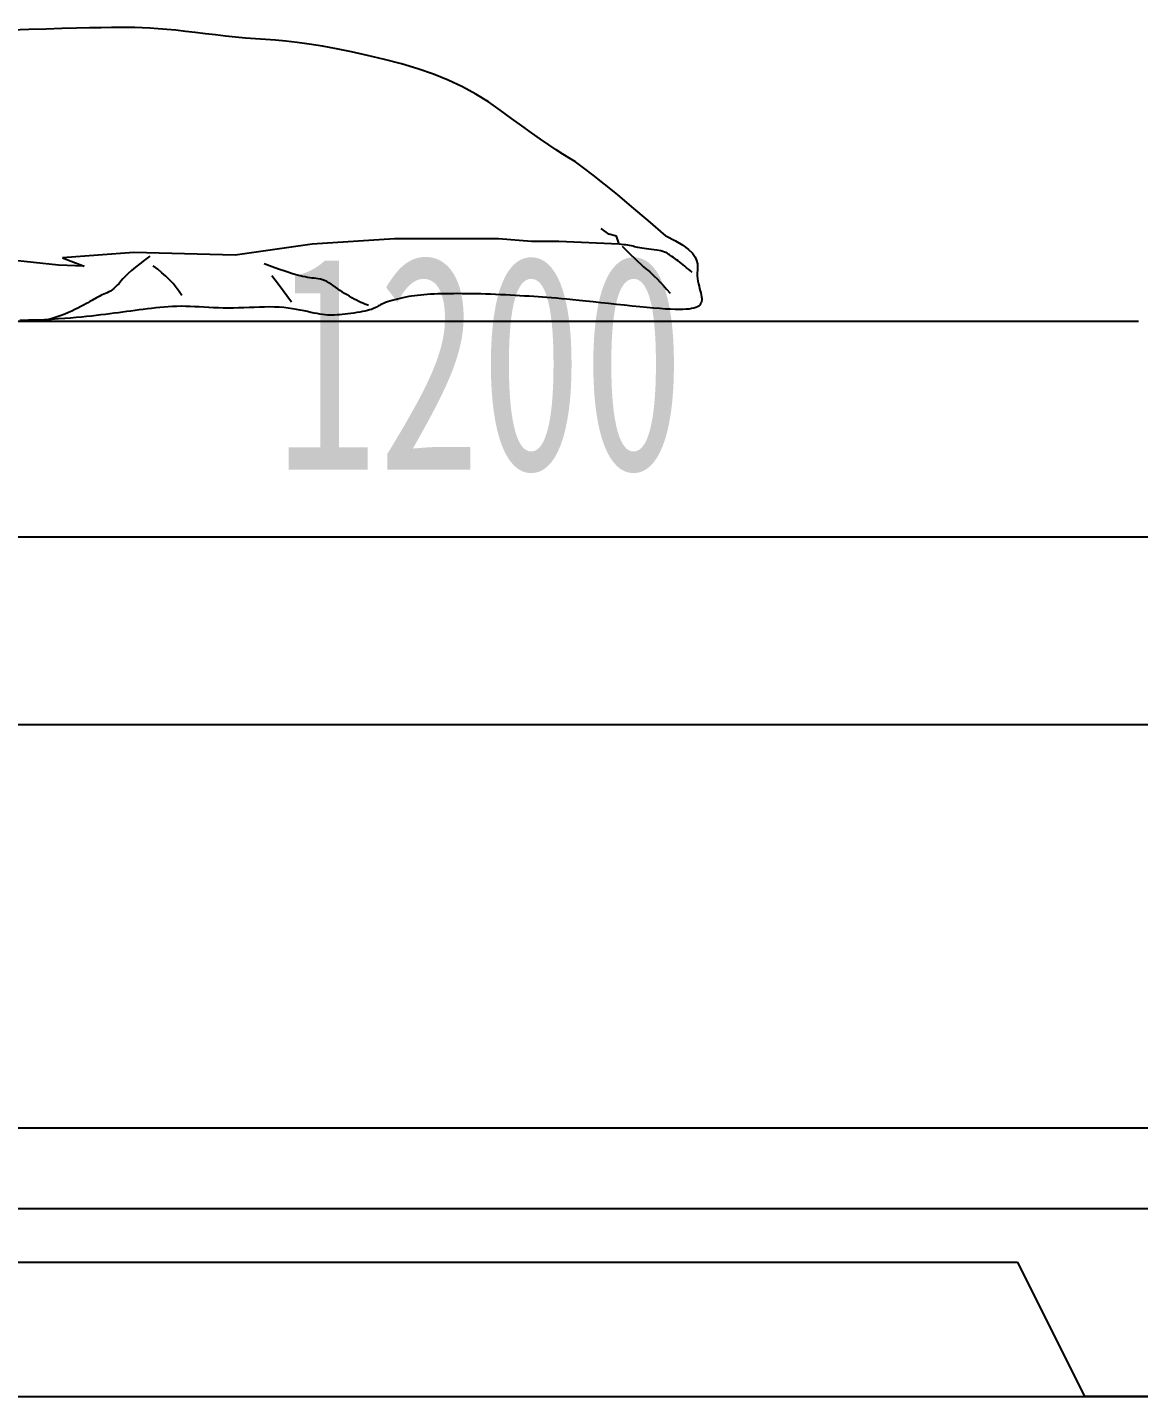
# Model space of a CAD drawing. Header units: millimetres. Extents: x 34817 to 170845, y 26625 to 47482.
# Drawn here: x 96267 to 96681, y 40971 to 41480 of the extents above; entities that cross this region are included whole.
import ezdxf

# ---------------------------------------------------------------- set-up
doc = ezdxf.new("R2010")
doc.units = ezdxf.units.MM
doc.layers.get('0').update_dxf_attribs({"color": 142})
doc.layers.get('Defpoints').update_dxf_attribs({"color": 250})
doc.layers.add('插座图层', color=1, linetype='Continuous')
doc.styles.add('宋体', font='simhei_0.ttf', dxfattribs={"width": 0.7})
doc.dimstyles.new('内标注_1：40', dxfattribs={"dimscale": 40, "dimtxt": 2, "dimasz": 0.08, "dimexe": 1, "dimexo": 1, "dimgap": 0.6, "dimtad": 1, "dimdec": 0, "dimrnd": 5, "dimzin": 0, "dimdsep": 46, "dimtxsty": '宋体', "dimblk": 'HBA_DIMENSION_TICK', "dimcen": 0.125, "dimclrd": 20, "dimclre": 20, "dimclrt": 20, "dimadec": 3, "dimazin": 2, "dimtfac": 1, "dimtdec": 0, "dimtix": 1, "dimtmove": 2, "dimatfit": 3, "dimldrblk": 'DOT', "dimfxl": 0, "dimtvp": 1, "dimtolj": 1, "dimarcsym": 0})

# ---------------------------------------------------------------- blocks, each defined once
blk = doc.blocks.new('HBA_DIMENSION_TICK')
at = {"color": 20, "linetype": 'ByBlock'}
for p, q in [((-8, 0), (0, 0)), ((0, 0), (8, 0))]:
    blk.add_line(p, q, dxfattribs=at)
blk.add_solid([(-6.3, -3.6), (-3.6, -6.3), (3.6, 6.3), (6.3, 3.6)], dxfattribs=at)
blk = doc.blocks.new('*D367')
at = {"layer": 'Defpoints', "color": 0, "transparency": 16777216}
for p in [(95835.69, 41420.82), (97035.82, 41420.82), (95835.69, 41290.72)]:
    blk.add_point(p, dxfattribs=at)
at = {"layer": '插座图层', "color": 20, "lineweight": -2, "transparency": 16777216}
for p, q in [((95835.69, 41380.82), (95835.69, 41250.72)), ((97035.82, 41380.82), (97035.82, 41250.72)), ((97032.62, 41290.72), (95838.89, 41290.72))]:
    blk.add_line(p, q, dxfattribs=at)
at = {"layer": '插座图层', "color": 20, "lineweight": -2, "transparency": 16777216, "xscale": 3.2, "yscale": 3.2, "zscale": 3.2, "rotation": 180}
blk.add_blockref('HBA_DIMENSION_TICK', (95835.69, 41290.72), dxfattribs=at)
at = {"layer": '插座图层', "color": 20, "lineweight": -2, "transparency": 16777216, "xscale": 3.2, "yscale": 3.2, "zscale": 3.2}
blk.add_blockref('HBA_DIMENSION_TICK', (97035.82, 41290.72), dxfattribs=at)
at = {"layer": '插座图层', "color": 20, "transparency": 16777216, "insert": (96435.75, 41355.17), "char_height": 80, "attachment_point": 5, "style": '宋体'}
blk.add_mtext('\\A1;1200', dxfattribs=at)
blk = doc.blocks.new('_Dot')
at = {"color": 0, "linetype": 'ByBlock', "lineweight": -2}
blk.add_line((-0.5, 0), (-1, 0), dxfattribs=at)
at = {"color": 0, "linetype": 'ByBlock', "const_width": 0.5}
blk.add_lwpolyline([(-0.25, 0, 1), (0.25, 0, 1)], format="xyb", close=True, dxfattribs=at)
blk = doc.blocks.new('afas22')
at = {"ltscale": 600}
for p, q in [((111716.04, 17866.88, 0), (111709.64, 17866.69, 0)), ((111722.48, 17867.07, 0), (111716.04, 17866.88, 0)), ((111728.39, 17867.24, 0), (111722.48, 17867.07, 0)), ((111733.79, 17867.39, 0), (111728.39, 17867.24, 0)), ((111738.65, 17867.5, 0), (111733.79, 17867.39, 0)), ((111743, 17867.59, 0), (111738.65, 17867.5, 0)), ((111746.82, 17867.66, 0), (111743, 17867.59, 0)), ((111750.11, 17867.7, 0), (111746.82, 17867.66, 0)), ((111752.89, 17867.71, 0), (111750.11, 17867.7, 0)), ((111755.48, 17867.68, 0), (111752.89, 17867.71, 0)), ((111758.23, 17867.59, 0), (111755.48, 17867.68, 0)), ((111761.13, 17867.44, 0), (111758.23, 17867.59, 0)), ((111764.2, 17867.23, 0), (111761.13, 17867.44, 0)), ((111767.42, 17866.96, 0), (111764.2, 17867.23, 0)), ((111770.79, 17866.63, 0), (111767.42, 17866.96, 0)), ((111774.33, 17866.23, 0), (111770.79, 17866.63, 0)), ((111778.02, 17865.78, 0), (111774.33, 17866.23, 0)), ((111781.78, 17865.31, 0), (111778.02, 17865.78, 0)), ((111785.54, 17864.88, 0), (111781.78, 17865.31, 0)), ((111789.28, 17864.47, 0), (111785.54, 17864.88, 0)), ((111793.01, 17864.1, 0), (111789.28, 17864.47, 0)), ((111796.72, 17863.75, 0), (111793.01, 17864.1, 0)), ((111800.43, 17863.44, 0), (111796.72, 17863.75, 0)), ((111804.12, 17863.16, 0), (111800.43, 17863.44, 0)), ((111807.8, 17862.91, 0), (111804.12, 17863.16, 0)), ((111811.65, 17862.6, 0), (111807.8, 17862.91, 0)), ((111815.86, 17862.12, 0), (111811.65, 17862.6, 0)), ((111820.41, 17861.48, 0), (111815.86, 17862.12, 0)), ((111825.31, 17860.67, 0), (111820.41, 17861.48, 0)), ((111830.56, 17859.7, 0), (111825.31, 17860.67, 0)), ((111836.16, 17858.57, 0), (111830.56, 17859.7, 0)), ((111842.11, 17857.27, 0), (111836.16, 17858.57, 0)), ((111848.41, 17855.82, 0), (111842.11, 17857.27, 0)), ((111854.75, 17854.17, 0), (111848.41, 17855.82, 0)), ((111860.81, 17852.32, 0), (111854.75, 17854.17, 0)), ((111866.61, 17850.27, 0), (111860.81, 17852.32, 0)), ((111872.13, 17848.01, 0), (111866.61, 17850.27, 0)), ((111877.37, 17845.55, 0), (111872.13, 17848.01, 0)), ((111882.35, 17842.88, 0), (111877.37, 17845.55, 0)), ((111887.05, 17840.01, 0), (111882.35, 17842.88, 0)), ((111891.48, 17836.93, 0), (111887.05, 17840.01, 0)), ((111895.63, 17833.86, 0), (111891.48, 17836.93, 0)), ((111899.51, 17831.04, 0), (111895.63, 17833.86, 0)), ((111903.12, 17828.46, 0), (111899.51, 17831.04, 0)), ((111906.45, 17826.13, 0), (111903.12, 17828.46, 0)), ((111909.5, 17824.03, 0), (111906.45, 17826.13, 0)), ((111912.28, 17822.17, 0), (111909.5, 17824.03, 0)), ((111914.79, 17820.55, 0), (111912.28, 17822.17, 0)), ((111917.02, 17819.18, 0), (111914.79, 17820.55, 0)), ((111919.42, 17817.63, 0), (111917.02, 17819.18, 0)), ((111922.42, 17815.48, 0), (111919.42, 17817.63, 0)), ((111926.02, 17812.74, 0), (111922.42, 17815.48, 0)), ((111930.23, 17809.4, 0), (111926.02, 17812.74, 0)), ((111935.04, 17805.47, 0), (111930.23, 17809.4, 0)), ((111940.46, 17800.94, 0), (111935.04, 17805.47, 0)), ((111946.49, 17795.82, 0), (111940.46, 17800.94, 0)), ((111953.11, 17790.1, 0), (111946.49, 17795.82, 0)), ((111931.86, 17790.8), (111929, 17792.85)), ((111934.72, 17789.99), (111931.86, 17790.8)), ((111953.11, 17790.1), (111956.67, 17788.32)), ((111821.45, 17787.04), (111792.87, 17782.96)), ((111852.07, 17789.08), (111821.45, 17787.04)), ((111872.48, 17789.08), (111852.07, 17789.08)), ((111890.85, 17789.08), (111872.48, 17789.08)), ((111903.1, 17788.06), (111890.85, 17789.08)), ((111913.31, 17788.06), (111903.1, 17788.06)), ((111935.76, 17787.04), (111913.31, 17788.06)), ((111935.76, 17787.04), (111934.72, 17789.99)), ((111936.61, 17786.96, 0), (111935.76, 17787.04, 0)), ((111937.41, 17786.86, 0), (111936.61, 17786.96, 0)), ((111936.77, 17786.31, 0), (111938.43, 17784.66, 0)), ((111938.18, 17786.76, 0), (111937.41, 17786.86, 0)), ((111938.91, 17786.65, 0), (111938.18, 17786.76, 0)), ((111939.61, 17786.53, 0), (111938.91, 17786.65, 0)), ((111940.26, 17786.4, 0), (111939.61, 17786.53, 0)), ((111940.88, 17786.26, 0), (111940.26, 17786.4, 0)), ((111941.46, 17786.11, 0), (111940.88, 17786.26, 0)), ((111942.05, 17785.96, 0), (111941.46, 17786.11, 0)), ((111942.7, 17785.82, 0), (111942.05, 17785.96, 0)), ((111943.41, 17785.68, 0), (111942.7, 17785.82, 0)), ((111944.17, 17785.55, 0), (111943.41, 17785.68, 0)), ((111944.99, 17785.42, 0), (111944.17, 17785.55, 0)), ((111945.87, 17785.31, 0), (111944.99, 17785.42, 0)), ((111946.8, 17785.2, 0), (111945.87, 17785.31, 0)), ((111947.79, 17785.09, 0), (111946.8, 17785.2, 0)), ((111948.78, 17784.98, 0), (111947.79, 17785.09, 0)), ((111949.68, 17784.85, 0), (111948.78, 17784.98, 0)), ((111956.67, 17788.32), (111959.43, 17786.66)), ((111959.43, 17786.66), (111961.5, 17785.1)), ((111961.5, 17785.1), (111962.97, 17783.64)), ((111727.13, 17779.19), (111708.57, 17781.18)), ((111755.1, 17783.98), (111728.57, 17781.94)), ((111728.57, 17781.94), (111736.71, 17778.88)), ((111792.87, 17782.96), (111755.1, 17783.98)), ((111759.16, 17781.15, 0), (111757.37, 17779.76, 0)), ((111761.11, 17782.64, 0), (111759.16, 17781.15, 0)), ((111938.43, 17784.66, 0), (111939.97, 17783.15, 0)), ((111939.97, 17783.15, 0), (111941.37, 17781.8, 0)), ((111941.37, 17781.8, 0), (111942.64, 17780.6, 0)), ((111942.64, 17780.6, 0), (111943.77, 17779.55, 0)), ((111950.51, 17784.7, 0), (111949.68, 17784.85, 0)), ((111951.27, 17784.53, 0), (111950.51, 17784.7, 0)), ((111951.94, 17784.34, 0), (111951.27, 17784.53, 0)), ((111952.54, 17784.13, 0), (111951.94, 17784.34, 0)), ((111953.07, 17783.91, 0), (111952.54, 17784.13, 0)), ((111953.51, 17783.66, 0), (111953.07, 17783.91, 0)), ((111953.94, 17783.39, 0), (111953.51, 17783.66, 0)), ((111954.38, 17783.1, 0), (111953.94, 17783.39, 0)), ((111954.85, 17782.78, 0), (111954.38, 17783.1, 0)), ((111955.35, 17782.44, 0), (111954.85, 17782.78, 0)), ((111955.88, 17782.07, 0), (111955.35, 17782.44, 0)), ((111956.42, 17781.67, 0), (111955.88, 17782.07, 0)), ((111957, 17781.25, 0), (111956.42, 17781.67, 0)), ((111957.6, 17780.8, 0), (111957, 17781.25, 0)), ((111958.22, 17780.34, 0), (111957.6, 17780.8, 0)), ((111958.85, 17779.85, 0), (111958.22, 17780.34, 0)), ((111962.97, 17783.64), (111963.95, 17782.26)), ((111963.95, 17782.26), (111964.52, 17780.96)), ((111964.52, 17780.96), (111964.8, 17779.72)), ((111736.71, 17778.88), (111727.13, 17779.19)), ((111751.96, 17775.06, 0), (111751.04, 17774.11, 0)), ((111753.06, 17776.1, 0), (111751.96, 17775.06, 0)), ((111754.32, 17777.23, 0), (111753.06, 17776.1, 0)), ((111755.76, 17778.45, 0), (111754.32, 17777.23, 0)), ((111757.37, 17779.76, 0), (111755.76, 17778.45, 0)), ((111764.02, 17777.72, 0), (111762.34, 17778.97, 0)), ((111765.61, 17776.44, 0), (111764.02, 17777.72, 0)), ((111767.09, 17775.12, 0), (111765.61, 17776.44, 0)), ((111768.47, 17773.76, 0), (111767.09, 17775.12, 0)), ((111805.67, 17779, 0), (111803.6, 17779.78, 0)), ((111807.59, 17778.29, 0), (111805.67, 17779, 0)), ((111808.91, 17772.03), (111806.46, 17775.29)), ((111809.37, 17777.65, 0), (111807.59, 17778.29, 0)), ((111811, 17777.08, 0), (111809.37, 17777.65, 0)), ((111812.49, 17776.58, 0), (111811, 17777.08, 0)), ((111813.82, 17776.15, 0), (111812.49, 17776.58, 0)), ((111815.01, 17775.79, 0), (111813.82, 17776.15, 0)), ((111816.06, 17775.5, 0), (111815.01, 17775.79, 0)), ((111817.01, 17775.25, 0), (111816.06, 17775.5, 0)), ((111817.95, 17775.04, 0), (111817.01, 17775.25, 0)), ((111818.85, 17774.85, 0), (111817.95, 17775.04, 0)), ((111819.73, 17774.68, 0), (111818.85, 17774.85, 0)), ((111943.77, 17779.55, 0), (111944.77, 17778.66, 0)), ((111944.77, 17778.66, 0), (111945.63, 17777.92, 0)), ((111945.63, 17777.92, 0), (111946.37, 17777.33, 0)), ((111946.37, 17777.33, 0), (111947.08, 17776.75, 0)), ((111947.08, 17776.75, 0), (111947.88, 17776.03, 0)), ((111947.88, 17776.03, 0), (111948.79, 17775.17, 0)), ((111948.79, 17775.17, 0), (111949.79, 17774.17, 0)), ((111959.49, 17779.34, 0), (111958.85, 17779.85, 0)), ((111960.15, 17778.81, 0), (111959.49, 17779.34, 0)), ((111960.82, 17778.27, 0), (111960.15, 17778.81, 0)), ((111961.5, 17777.7, 0), (111960.82, 17778.27, 0)), ((111962.2, 17777.12, 0), (111961.5, 17777.7, 0)), ((111962.91, 17776.52, 0), (111962.2, 17777.12, 0)), ((111964.82, 17777.42), (111964.77, 17776.33)), ((111964.77, 17776.33), (111964.78, 17775.28)), ((111964.78, 17775.28), (111964.87, 17774.25)), ((111964.8, 17779.72), (111964.86, 17778.55)), ((111964.86, 17778.55), (111964.82, 17777.42)), ((111747.05, 17770.05, 0), (111746.42, 17769.62, 0)), ((111747.69, 17770.55, 0), (111747.05, 17770.05, 0)), ((111748.33, 17771.12, 0), (111747.69, 17770.55, 0)), ((111748.97, 17771.76, 0), (111748.33, 17771.12, 0)), ((111749.63, 17772.47, 0), (111748.97, 17771.76, 0)), ((111750.29, 17773.25, 0), (111749.63, 17772.47, 0)), ((111751.04, 17774.11, 0), (111750.29, 17773.25, 0)), ((111769.74, 17772.37, 0), (111768.47, 17773.76, 0)), ((111770.92, 17770.93, 0), (111769.74, 17772.37, 0)), ((111771.99, 17769.46, 0), (111770.92, 17770.93, 0)), ((111813.81, 17765.5), (111808.91, 17772.03)), ((111820.59, 17774.54, 0), (111819.73, 17774.68, 0)), ((111821.42, 17774.43, 0), (111820.59, 17774.54, 0)), ((111822.22, 17774.34, 0), (111821.42, 17774.43, 0)), ((111823, 17774.27, 0), (111822.22, 17774.34, 0)), ((111823.77, 17774.19, 0), (111823, 17774.27, 0)), ((111824.55, 17774.03, 0), (111823.77, 17774.19, 0)), ((111825.33, 17773.8, 0), (111824.55, 17774.03, 0)), ((111826.12, 17773.51, 0), (111825.33, 17773.8, 0)), ((111826.91, 17773.14, 0), (111826.12, 17773.51, 0)), ((111827.71, 17772.7, 0), (111826.91, 17773.14, 0)), ((111828.52, 17772.2, 0), (111827.71, 17772.7, 0)), ((111829.33, 17771.62, 0), (111828.52, 17772.2, 0)), ((111830.16, 17771.01, 0), (111829.33, 17771.62, 0)), ((111830.99, 17770.42, 0), (111830.16, 17771.01, 0)), ((111831.84, 17769.84, 0), (111830.99, 17770.42, 0)), ((111832.7, 17769.27, 0), (111831.84, 17769.84, 0)), ((111949.79, 17774.17, 0), (111950.88, 17773.03, 0)), ((111950.88, 17773.03, 0), (111952.07, 17771.75, 0)), ((111952.07, 17771.75, 0), (111953.36, 17770.32, 0)), ((111953.36, 17770.32, 0), (111954.74, 17768.76, 0)), ((111964.87, 17774.25), (111965.01, 17773.26)), ((111965.01, 17773.26), (111965.2, 17772.31)), ((111965.2, 17772.31), (111965.42, 17771.4)), ((111965.42, 17771.4), (111965.64, 17770.53)), ((111965.64, 17770.53), (111965.87, 17769.7)), ((111965.87, 17769.7), (111966.08, 17768.92)), ((111737.26, 17764.79, 0), (111736.36, 17764.31, 0)), ((111738.09, 17765.24, 0), (111737.26, 17764.79, 0)), ((111738.84, 17765.66, 0), (111738.09, 17765.24, 0)), ((111739.53, 17766.04, 0), (111738.84, 17765.66, 0)), ((111740.14, 17766.4, 0), (111739.53, 17766.04, 0)), ((111740.69, 17766.72, 0), (111740.14, 17766.4, 0)), ((111741.21, 17767.02, 0), (111740.69, 17766.72, 0)), ((111741.74, 17767.32, 0), (111741.21, 17767.02, 0)), ((111742.28, 17767.61, 0), (111741.74, 17767.32, 0)), ((111742.83, 17767.89, 0), (111742.28, 17767.61, 0)), ((111743.4, 17768.17, 0), (111742.83, 17767.89, 0)), ((111743.98, 17768.44, 0), (111743.4, 17768.17, 0)), ((111744.58, 17768.71, 0), (111743.98, 17768.44, 0)), ((111745.18, 17768.97, 0), (111744.58, 17768.71, 0)), ((111745.8, 17769.26, 0), (111745.18, 17768.97, 0)), ((111746.42, 17769.62, 0), (111745.8, 17769.26, 0)), ((111772.96, 17767.95, 0), (111771.99, 17769.46, 0)), ((111833.58, 17768.72, 0), (111832.7, 17769.27, 0)), ((111834.46, 17768.18, 0), (111833.58, 17768.72, 0)), ((111835.36, 17767.65, 0), (111834.46, 17768.18, 0)), ((111836.28, 17767.13, 0), (111835.36, 17767.65, 0)), ((111837.18, 17766.64, 0), (111836.28, 17767.13, 0)), ((111838.04, 17766.19, 0), (111837.18, 17766.64, 0)), ((111838.86, 17765.77, 0), (111838.04, 17766.19, 0)), ((111839.65, 17765.39, 0), (111838.86, 17765.77, 0)), ((111840.39, 17765.06, 0), (111839.65, 17765.39, 0)), ((111841.1, 17764.76, 0), (111840.39, 17765.06, 0)), ((111841.77, 17764.5, 0), (111841.1, 17764.76, 0)), ((111847.47, 17764.77), (111846.96, 17764.52)), ((111848.08, 17765.03), (111847.47, 17764.77)), ((111848.77, 17765.3), (111848.08, 17765.03)), ((111849.54, 17765.57), (111848.77, 17765.3)), ((111850.37, 17765.84), (111849.54, 17765.57)), ((111851.26, 17766.11), (111850.37, 17765.84)), ((111852.2, 17766.37), (111851.26, 17766.11)), ((111853.19, 17766.63), (111852.2, 17766.37)), ((111854.21, 17766.88), (111853.19, 17766.63)), ((111855.26, 17767.11), (111854.21, 17766.88)), ((111856.32, 17767.32), (111855.26, 17767.11)), ((111857.4, 17767.52), (111856.32, 17767.32)), ((111858.49, 17767.69), (111857.4, 17767.52)), ((111859.6, 17767.85), (111858.49, 17767.69)), ((111860.73, 17767.99), (111859.6, 17767.85)), ((111861.89, 17768.11), (111860.73, 17767.99)), ((111863.08, 17768.21), (111861.89, 17768.11)), ((111864.31, 17768.31), (111863.08, 17768.21)), ((111865.57, 17768.39), (111864.31, 17768.31)), ((111866.88, 17768.46), (111865.57, 17768.39)), ((111868.23, 17768.51), (111866.88, 17768.46)), ((111869.63, 17768.56), (111868.23, 17768.51)), ((111871.08, 17768.59), (111869.63, 17768.56)), ((111872.58, 17768.62), (111871.08, 17768.59)), ((111874.13, 17768.63), (111872.58, 17768.62)), ((111875.71, 17768.64), (111874.13, 17768.63)), ((111877.34, 17768.63), (111875.71, 17768.64)), ((111879.01, 17768.62), (111877.34, 17768.63)), ((111880.71, 17768.59), (111879.01, 17768.62)), ((111882.45, 17768.56), (111880.71, 17768.59)), ((111884.22, 17768.51), (111882.45, 17768.56)), ((111886.02, 17768.46), (111884.22, 17768.51)), ((111887.84, 17768.39), (111886.02, 17768.46)), ((111889.68, 17768.32), (111887.84, 17768.39)), ((111891.52, 17768.24), (111889.68, 17768.32)), ((111893.36, 17768.15), (111891.52, 17768.24)), ((111895.19, 17768.06), (111893.36, 17768.15)), ((111897.01, 17767.96), (111895.19, 17768.06)), ((111898.79, 17767.86), (111897.01, 17767.96)), ((111900.54, 17767.76), (111898.79, 17767.86)), ((111902.25, 17767.66), (111900.54, 17767.76)), ((111903.91, 17767.56), (111902.25, 17767.66)), ((111905.55, 17767.45), (111903.91, 17767.56)), ((111907.19, 17767.34), (111905.55, 17767.45)), ((111908.85, 17767.22), (111907.19, 17767.34)), ((111910.57, 17767.09), (111908.85, 17767.22)), ((111912.36, 17766.94), (111910.57, 17767.09)), ((111914.25, 17766.77), (111912.36, 17766.94)), ((111916.27, 17766.58), (111914.25, 17766.77)), ((111918.44, 17766.37), (111916.27, 17766.58)), ((111920.79, 17766.13), (111918.44, 17766.37)), ((111923.34, 17765.86), (111920.79, 17766.13)), ((111926.05, 17765.57), (111923.34, 17765.86)), ((111928.87, 17765.26), (111926.05, 17765.57)), ((111931.78, 17764.94), (111928.87, 17765.26)), ((111934.72, 17764.62), (111931.78, 17764.94)), ((111937.66, 17764.31), (111934.72, 17764.62)), ((111966.02, 17764.79), (111965.71, 17764.39)), ((111966.25, 17765.24), (111966.02, 17764.79)), ((111966.08, 17768.92), (111966.25, 17768.18)), ((111966.25, 17768.18), (111966.38, 17767.49)), ((111966.39, 17765.73), (111966.25, 17765.24)), ((111966.38, 17767.49), (111966.45, 17766.85)), ((111966.46, 17766.27), (111966.39, 17765.73)), ((111966.45, 17766.85), (111966.46, 17766.27)), ((111726.66, 17760, 0), (111725.13, 17759.48, 0)), ((111728.12, 17760.52, 0), (111726.66, 17760, 0)), ((111729.51, 17761.06, 0), (111728.12, 17760.52, 0)), ((111731.63, 17759.54), (111729.42, 17759.37)), ((111730.83, 17761.6, 0), (111729.51, 17761.06, 0)), ((111732.07, 17762.14, 0), (111730.83, 17761.6, 0)), ((111733.71, 17759.73), (111731.63, 17759.54)), ((111733.25, 17762.69, 0), (111732.07, 17762.14, 0)), ((111734.36, 17763.25, 0), (111733.25, 17762.69, 0)), ((111735.69, 17759.92), (111733.71, 17759.73)), ((111735.4, 17763.8, 0), (111734.36, 17763.25, 0)), ((111736.36, 17764.31, 0), (111735.4, 17763.8, 0)), ((111737.58, 17760.12), (111735.69, 17759.92)), ((111739.4, 17760.32), (111737.58, 17760.12)), ((111741.15, 17760.52), (111739.4, 17760.32)), ((111742.87, 17760.73), (111741.15, 17760.52)), ((111744.55, 17760.93), (111742.87, 17760.73)), ((111746.19, 17761.13), (111744.55, 17760.93)), ((111747.81, 17761.34), (111746.19, 17761.13)), ((111749.41, 17761.54), (111747.81, 17761.34)), ((111750.98, 17761.75), (111749.41, 17761.54)), ((111752.53, 17761.95), (111750.98, 17761.75)), ((111754.08, 17762.15), (111752.53, 17761.95)), ((111755.61, 17762.36), (111754.08, 17762.15)), ((111757.15, 17762.56), (111755.61, 17762.36)), ((111758.68, 17762.76), (111757.15, 17762.56)), ((111760.21, 17762.96), (111758.68, 17762.76)), ((111761.75, 17763.16), (111760.21, 17762.96)), ((111763.29, 17763.33), (111761.75, 17763.16)), ((111764.84, 17763.5), (111763.29, 17763.33)), ((111766.4, 17763.64), (111764.84, 17763.5)), ((111767.98, 17763.76), (111766.4, 17763.64)), ((111769.57, 17763.85), (111767.98, 17763.76)), ((111771.17, 17763.9), (111769.57, 17763.85)), ((111772.8, 17763.92), (111771.17, 17763.9)), ((111774.44, 17763.9), (111772.8, 17763.92)), ((111776.1, 17763.85), (111774.44, 17763.9)), ((111777.79, 17763.77), (111776.1, 17763.85)), ((111779.5, 17763.68), (111777.79, 17763.77)), ((111781.24, 17763.58), (111779.5, 17763.68)), ((111783, 17763.48), (111781.24, 17763.58)), ((111784.79, 17763.39), (111783, 17763.48)), ((111786.6, 17763.31), (111784.79, 17763.39)), ((111788.44, 17763.26), (111786.6, 17763.31)), ((111790.32, 17763.24), (111788.44, 17763.26)), ((111792.22, 17763.26), (111790.32, 17763.24)), ((111794.14, 17763.31), (111792.22, 17763.26)), ((111796.08, 17763.38), (111794.14, 17763.31)), ((111798.02, 17763.46), (111796.08, 17763.38)), ((111799.95, 17763.54), (111798.02, 17763.46)), ((111801.87, 17763.61), (111799.95, 17763.54)), ((111803.76, 17763.66), (111801.87, 17763.61)), ((111805.62, 17763.68), (111803.76, 17763.66)), ((111807.44, 17763.65), (111805.62, 17763.68)), ((111809.2, 17763.58), (111807.44, 17763.65)), ((111810.9, 17763.45), (111809.2, 17763.58)), ((111812.55, 17763.27), (111810.9, 17763.45)), ((111814.12, 17763.05), (111812.55, 17763.27)), ((111815.64, 17762.79), (111814.12, 17763.05)), ((111817.09, 17762.52), (111815.64, 17762.79)), ((111818.47, 17762.24), (111817.09, 17762.52)), ((111819.79, 17761.95), (111818.47, 17762.24)), ((111821.03, 17761.68), (111819.79, 17761.95)), ((111822.21, 17761.42), (111821.03, 17761.68)), ((111823.32, 17761.2), (111822.21, 17761.42)), ((111824.36, 17761.02), (111823.32, 17761.2)), ((111825.34, 17760.87), (111824.36, 17761.02)), ((111826.27, 17760.76), (111825.34, 17760.87)), ((111827.18, 17760.69), (111826.27, 17760.76)), ((111828.06, 17760.65), (111827.18, 17760.69)), ((111828.94, 17760.64), (111828.06, 17760.65)), ((111829.83, 17760.66), (111828.94, 17760.64)), ((111830.74, 17760.7), (111829.83, 17760.66)), ((111831.68, 17760.77), (111830.74, 17760.7)), ((111832.68, 17760.86), (111831.68, 17760.77)), ((111833.72, 17760.97), (111832.68, 17760.86)), ((111834.81, 17761.1), (111833.72, 17760.97)), ((111835.93, 17761.25), (111834.81, 17761.1)), ((111837.05, 17761.41), (111835.93, 17761.25)), ((111838.16, 17761.58), (111837.05, 17761.41)), ((111839.24, 17761.77), (111838.16, 17761.58)), ((111840.27, 17761.96), (111839.24, 17761.77)), ((111841.23, 17762.16), (111840.27, 17761.96)), ((111842.11, 17762.36), (111841.23, 17762.16)), ((111842.4, 17764.27, 0), (111841.77, 17764.5, 0)), ((111842.88, 17762.56), (111842.11, 17762.36)), ((111843.54, 17762.77), (111842.88, 17762.56)), ((111844.09, 17762.97), (111843.54, 17762.77)), ((111844.57, 17763.18), (111844.09, 17762.97)), ((111844.99, 17763.39), (111844.57, 17763.18)), ((111845.37, 17763.6), (111844.99, 17763.39)), ((111845.74, 17763.82), (111845.37, 17763.6)), ((111846.11, 17764.05), (111845.74, 17763.82)), ((111846.51, 17764.28), (111846.11, 17764.05)), ((111846.96, 17764.52), (111846.51, 17764.28)), ((111940.55, 17764.01), (111937.66, 17764.31)), ((111943.35, 17763.72), (111940.55, 17764.01)), ((111946.02, 17763.46), (111943.35, 17763.72)), ((111948.52, 17763.24), (111946.02, 17763.46)), ((111950.81, 17763.06), (111948.52, 17763.24)), ((111952.9, 17762.92), (111950.81, 17763.06)), ((111954.8, 17762.81), (111952.9, 17762.92)), ((111956.51, 17762.75), (111954.8, 17762.81)), ((111958.05, 17762.73), (111956.51, 17762.75)), ((111959.42, 17762.75), (111958.05, 17762.73)), ((111960.64, 17762.81), (111959.42, 17762.75)), ((111961.72, 17762.92), (111960.64, 17762.81)), ((111962.67, 17763.06), (111961.72, 17762.92)), ((111963.49, 17763.24), (111962.67, 17763.06)), ((111964.2, 17763.47), (111963.49, 17763.24)), ((111964.8, 17763.73), (111964.2, 17763.47)), ((111965.31, 17764.04), (111964.8, 17763.73)), ((111965.71, 17764.39), (111965.31, 17764.04)), ((112128.96, 17758.26), (110438.81, 17758.26)), ((111715.98, 17758.73), (111712.72, 17758.66)), ((111719.04, 17758.82), (111715.98, 17758.73)), ((111721.9, 17758.93), (111719.04, 17758.82)), ((111724.57, 17759.06), (111721.9, 17758.93)), ((111725.13, 17759.48, 0), (111723.53, 17758.97, 0)), ((111727.07, 17759.21), (111724.57, 17759.06)), ((111729.42, 17759.37), (111727.07, 17759.21)), ((112168.88, 17608.26), (110398.88, 17608.26)), ((110383.88, 17458.26), (112183.88, 17458.26)), ((110383.88, 17428.26), (112183.88, 17428.26)), ((110483.88, 17408.26), (112083.88, 17408.26)), ((112083.88, 17408.26), (112108.88, 17358.26)), ((112183.88, 17358.26), (112108.88, 17358.26))]:
    blk.add_line(p, q, dxfattribs=at)
blk.add_line((109256.52, 17358.26), (113642.12, 17358.26))

msp = doc.modelspace()

# ---------------------------------------------------------------- block references
msp.add_blockref('afas22', (-15448.19, 23612.66))

# ---------------------------------------------------------------- dimensions: what is measured, and where the dimension line sits
at = {"layer": '插座图层', "color": 6}
dim = msp.add_linear_dim(base=(95835.69, 41290.72), p1=(97035.82, 41420.82), p2=(95835.69, 41420.82), angle=180, dimstyle='内标注_1：40', dxfattribs=at)
dim.commit()
dim.dimension.update_dxf_attribs({"geometry": '*D367', "text_midpoint": (96435.75, 41355.17)})

doc.saveas('drawing.dxf')
